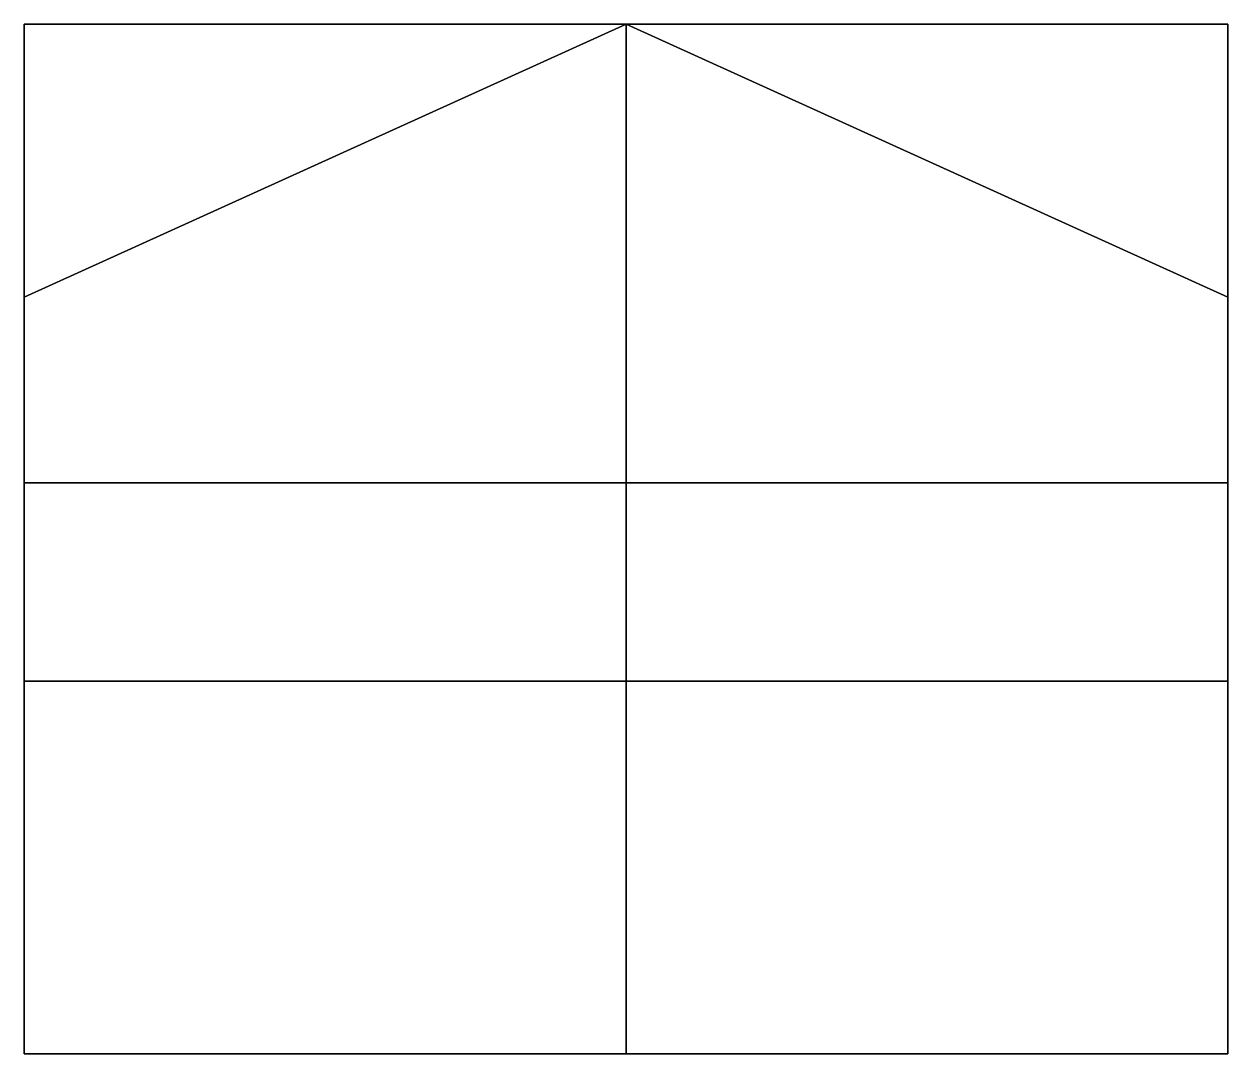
# Model space of a CAD drawing. Header units: metres. Extents: x -30 to 180, y -14 to 166.
import ezdxf

# ---------------------------------------------------------------- set-up
doc = ezdxf.new("R2010")
doc.units = ezdxf.units.M
doc.header["$LTSCALE"] = 1000
doc.layers.add('geometry$slope_new', color=18, linetype='Continuous', true_color=0x000000)

msp = doc.modelspace()

# ---------------------------------------------------------------- meshes
at = {"layer": 'geometry$slope_new'}
mesh = msp.add_polyface(dxfattribs=at)
corners = [(-30, -13.91, 30), (-30, -13.91, -15), (180, -13.91, 30), (180, -13.91, -15), (75, -13.91, -15), (75, -13.91, 30), (-30, 85.73, 50), (-30, 51.09, 30), (180, 85.73, 50), (180, 51.09, 30), (75, 51.09, 30), (75, 85.73, 50), (-30, 165.73, 50), (-30, 85.73, 50), (180, 165.73, 50), (180, 85.73, 50), (75, 85.73, 50), (75, 165.73, 50), (-30, 165.73, -15), (-30, 165.73, 50), (180, 165.73, -15), (180, 165.73, 50), (75, 165.73, 50), (75, 165.73, -15), (-30, 51.09, 30), (-30, -13.91, 30), (180, 51.09, 30), (180, -13.91, 30), (75, -13.91, 30), (75, 51.09, 30), (-30, -13.91, -15), (75, -13.91, -15), (180, -13.91, -15), (180, 165.73, -15), (75, 165.73, -15), (-30, 165.73, -15), (-30, 118.09, -15), (180, 118.09, -15), (-30, -13.91, -15), (-30, -13.91, 30), (-30, 51.09, 30), (-30, 85.73, 50), (-30, 165.73, 50), (-30, 165.73, -15), (-30, 118.09, -15), (180, -13.91, -15), (180, -13.91, 30), (180, 51.09, 30), (180, 85.73, 50), (180, 165.73, 50), (180, 165.73, -15), (180, 118.09, -15)]
mesh.append_faces([[corners[k] for k in face] for face in [(1, 4, 5, 0), (2, 5, 4, 3), (7, 10, 11, 6), (8, 11, 10, 9), (13, 16, 17, 12), (14, 17, 16, 15), (19, 22, 23, 18), (20, 23, 22, 21), (25, 28, 29, 24), (26, 29, 28, 27), (36, 34, 31, 30), (36, 35, 34, 34), (34, 37, 32, 31), (37, 34, 33, 33), (38, 39, 40, 40), (44, 38, 40, 40), (40, 42, 44, 44), (42, 43, 44, 44), (41, 42, 40, 40), (45, 47, 46, 46), (51, 47, 45, 45), (47, 51, 49, 49), (49, 51, 50, 50), (48, 47, 49, 49)]])

doc.saveas('drawing.dxf')
